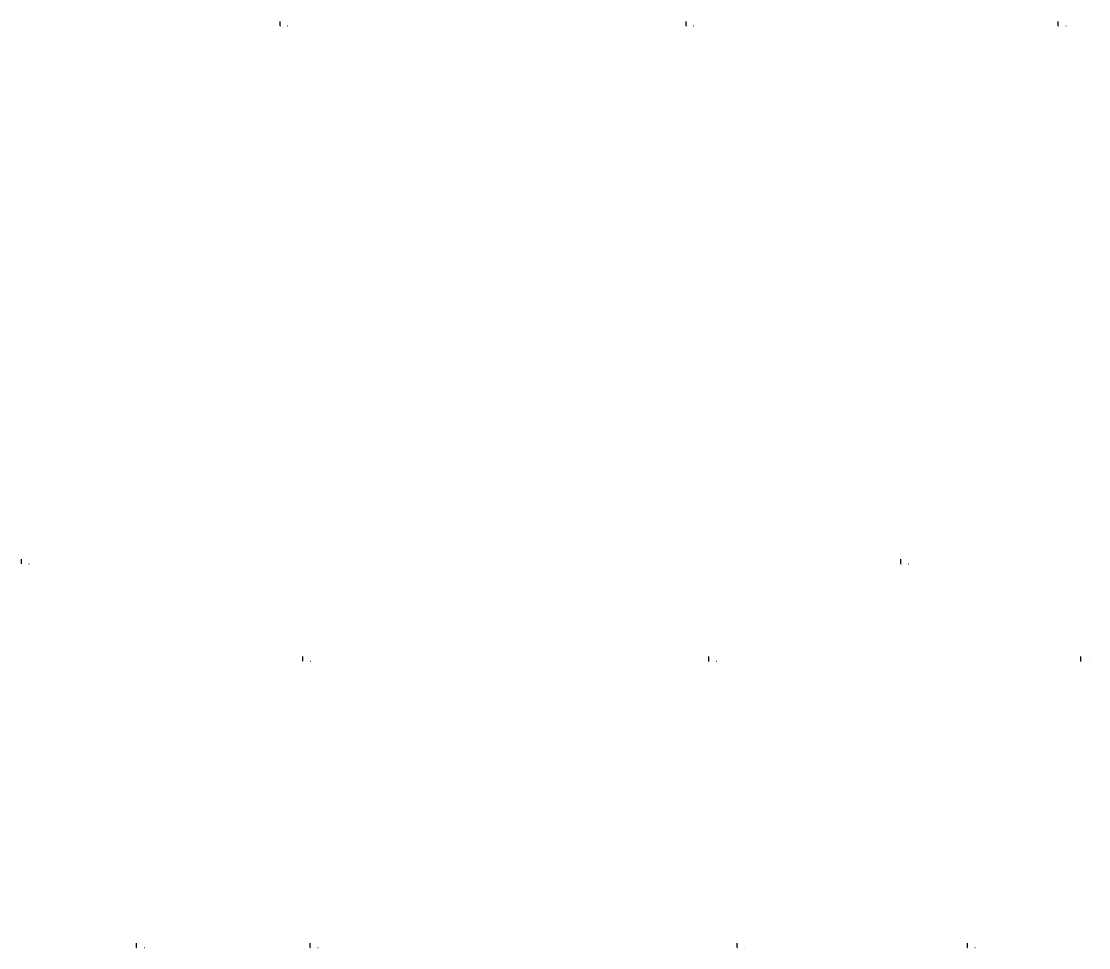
# Model space of a CAD drawing. Extents: x -160106 to 966792, y -663931 to 1550022.
# Drawn here: x -151495 to -117116, y -124611 to -94761 of the extents above; entities that cross this region are included whole.
import ezdxf

# ---------------------------------------------------------------- set-up
doc = ezdxf.new("R2010")
doc.units = 0
doc.layers.add('Fill', color=8, linetype='Continuous')

msp = doc.modelspace()

# ---------------------------------------------------------------- hatches: boundary and pattern name
at = {"layer": 'Fill', "ltscale": 1000}
h = msp.add_hatch(dxfattribs=at)
h.set_pattern_fill('ANGLE', scale=100)
h.set_pattern_definition([(0, (-143159.73, -94911.13), (0, 349.25), [254, -95.25]), (90, (-143159.73, -94911.13), (-349.25, 2e-14), [254, -95.25])])
h.paths.add_polyline_path([(-142909.73, -94761.13), (-142917.73, -94761.13), (-142917.73, -94833.88), (-143151.73, -94833.88), (-143151.73, -94761.13), (-143159.73, -94761.13), (-143159.73, -94911.13), (-143151.73, -94911.13), (-143151.73, -94838.38), (-142917.73, -94838.38), (-142917.73, -94911.13), (-142909.73, -94911.13)])
h = msp.add_hatch(dxfattribs=at)
h.set_pattern_fill('ANGLE', scale=100)
h.set_pattern_definition([(0, (-130081.1, -94911.13), (0, 349.25), [254, -95.25]), (90, (-130081.1, -94911.13), (-349.25, 2e-14), [254, -95.25])])
h.paths.add_polyline_path([(-129831.08, -94761.13), (-129839.08, -94761.13), (-129839.08, -94833.88), (-130073.08, -94833.88), (-130073.08, -94761.13), (-130081.08, -94761.13), (-130081.08, -94911.13), (-130073.08, -94911.13), (-130073.08, -94838.38), (-129839.08, -94838.38), (-129839.08, -94911.13), (-129831.08, -94911.13)])
h = msp.add_hatch(dxfattribs=at)
h.set_pattern_fill('ANGLE', scale=100)
h.set_pattern_definition([(0, (-118094.93, -94911.13), (0, 349.25), [254, -95.25]), (90, (-118094.93, -94911.13), (-349.25, 2e-14), [254, -95.25])])
h.paths.add_polyline_path([(-117844.93, -94761.13), (-117852.93, -94761.13), (-117852.93, -94833.88), (-118086.93, -94833.88), (-118086.93, -94761.13), (-118094.93, -94761.13), (-118094.93, -94911.13), (-118086.93, -94911.13), (-118086.93, -94838.38), (-117852.93, -94838.38), (-117852.93, -94911.13), (-117844.93, -94911.13)])
h = msp.add_hatch(dxfattribs=at)
h.set_pattern_fill('ANGLE', scale=100)
h.set_pattern_definition([(0, (-151494.7, -112239.4), (0, 349.25), [254, -95.25]), (90, (-151494.7, -112239.4), (-349.25, 2e-14), [254, -95.25])])
h.paths.add_polyline_path([(-151244.69, -112089.38), (-151252.69, -112089.38), (-151252.69, -112162.13), (-151486.69, -112162.13), (-151486.69, -112089.38), (-151494.69, -112089.38), (-151494.69, -112239.38), (-151486.69, -112239.38), (-151486.69, -112166.63), (-151252.69, -112166.63), (-151252.69, -112239.38), (-151244.69, -112239.38)])
h = msp.add_hatch(dxfattribs=at)
h.set_pattern_fill('ANGLE', scale=100)
h.set_pattern_definition([(0, (-123166.55, -112239.4), (0, 349.25), [254, -95.25]), (90, (-123166.55, -112239.4), (-349.25, 2e-14), [254, -95.25])])
h.paths.add_polyline_path([(-122916.55, -112089.38), (-122924.55, -112089.38), (-122924.55, -112162.13), (-123158.55, -112162.13), (-123158.55, -112089.38), (-123166.55, -112089.38), (-123166.55, -112239.38), (-123158.55, -112239.38), (-123158.55, -112166.63), (-122924.55, -112166.63), (-122924.55, -112239.38), (-122916.55, -112239.38)])
h = msp.add_hatch(dxfattribs=at)
h.set_pattern_fill('ANGLE', scale=100)
h.set_pattern_definition([(0, (-142430.92, -115376.44), (0, 349.25), [254, -95.25]), (90, (-142430.92, -115376.44), (-349.25, 2e-14), [254, -95.25])])
h.paths.add_polyline_path([(-142180.92, -115226.44), (-142188.92, -115226.44), (-142188.92, -115299.19), (-142422.92, -115299.19), (-142422.92, -115226.44), (-142430.92, -115226.44), (-142430.92, -115376.44), (-142422.92, -115376.44), (-142422.92, -115303.69), (-142188.92, -115303.69), (-142188.92, -115376.44), (-142180.92, -115376.44)])
h = msp.add_hatch(dxfattribs=at)
h.set_pattern_fill('ANGLE', scale=100)
h.set_pattern_definition([(0, (-129352.28, -115376.44), (0, 349.25), [254, -95.25]), (90, (-129352.28, -115376.44), (-349.25, 2e-14), [254, -95.25])])
h.paths.add_polyline_path([(-129102.28, -115226.44), (-129110.28, -115226.44), (-129110.28, -115299.19), (-129344.28, -115299.19), (-129344.28, -115226.44), (-129352.28, -115226.44), (-129352.28, -115376.44), (-129344.28, -115376.44), (-129344.28, -115303.69), (-129110.28, -115303.69), (-129110.28, -115376.44), (-129102.28, -115376.44)])
h = msp.add_hatch(dxfattribs=at)
h.set_pattern_fill('ANGLE', scale=100)
h.set_pattern_definition([(0, (-117366.12, -115376.44), (0, 349.25), [254, -95.25]), (90, (-117366.12, -115376.44), (-349.25, 2e-14), [254, -95.25])])
h.paths.add_polyline_path([(-117116.12, -115226.44), (-117124.12, -115226.44), (-117124.12, -115299.19), (-117358.12, -115299.19), (-117358.12, -115226.44), (-117366.12, -115226.44), (-117366.12, -115376.44), (-117358.12, -115376.44), (-117358.12, -115303.69), (-117124.12, -115303.69), (-117124.12, -115376.44), (-117116.12, -115376.44)])
h = msp.add_hatch(dxfattribs=at)
h.set_pattern_fill('ANGLE', scale=100)
h.set_pattern_definition([(0, (-147780.84, -124611.24), (0, 349.25), [254, -95.25]), (90, (-147780.84, -124611.24), (-349.25, 2e-14), [254, -95.25])])
h.paths.add_polyline_path([(-147530.84, -124461.24), (-147538.84, -124461.24), (-147538.84, -124533.99), (-147772.84, -124533.99), (-147772.84, -124461.24), (-147780.84, -124461.24), (-147780.84, -124611.24), (-147772.84, -124611.24), (-147772.84, -124538.49), (-147538.84, -124538.49), (-147538.84, -124611.24), (-147530.84, -124611.24)])
h = msp.add_hatch(dxfattribs=at)
h.set_pattern_fill('ANGLE', scale=100)
h.set_pattern_definition([(0, (-142188.23, -124611.24), (0, 349.25), [254, -95.25]), (90, (-142188.23, -124611.24), (-349.25, 2e-14), [254, -95.25])])
h.paths.add_polyline_path([(-141938.23, -124461.24), (-141946.23, -124461.24), (-141946.23, -124533.99), (-142180.23, -124533.99), (-142180.23, -124461.24), (-142188.23, -124461.24), (-142188.23, -124611.24), (-142180.23, -124611.24), (-142180.23, -124538.49), (-141946.23, -124538.49), (-141946.23, -124611.24), (-141938.23, -124611.24)])
h = msp.add_hatch(dxfattribs=at)
h.set_pattern_fill('ANGLE', scale=100)
h.set_pattern_definition([(0, (-128435.67, -124611.24), (0, 349.25), [254, -95.25]), (90, (-128435.67, -124611.24), (-349.25, 2e-14), [254, -95.25])])
h.paths.add_polyline_path([(-128185.67, -124461.24), (-128193.67, -124461.24), (-128193.67, -124533.99), (-128427.67, -124533.99), (-128427.67, -124461.24), (-128435.67, -124461.24), (-128435.67, -124611.24), (-128427.67, -124611.24), (-128427.67, -124538.49), (-128193.67, -124538.49), (-128193.67, -124611.24), (-128185.67, -124611.24)])
h = msp.add_hatch(dxfattribs=at)
h.set_pattern_fill('ANGLE', scale=100)
h.set_pattern_definition([(0, (-121021.1, -124611.24), (0, 349.25), [254, -95.25]), (90, (-121021.1, -124611.24), (-349.25, 2e-14), [254, -95.25])])
h.paths.add_polyline_path([(-120771.11, -124461.24), (-120779.11, -124461.24), (-120779.11, -124533.99), (-121013.11, -124533.99), (-121013.11, -124461.24), (-121021.11, -124461.24), (-121021.11, -124611.24), (-121013.11, -124611.24), (-121013.11, -124538.49), (-120779.11, -124538.49), (-120779.11, -124611.24), (-120771.11, -124611.24)])

doc.saveas('drawing.dxf')
